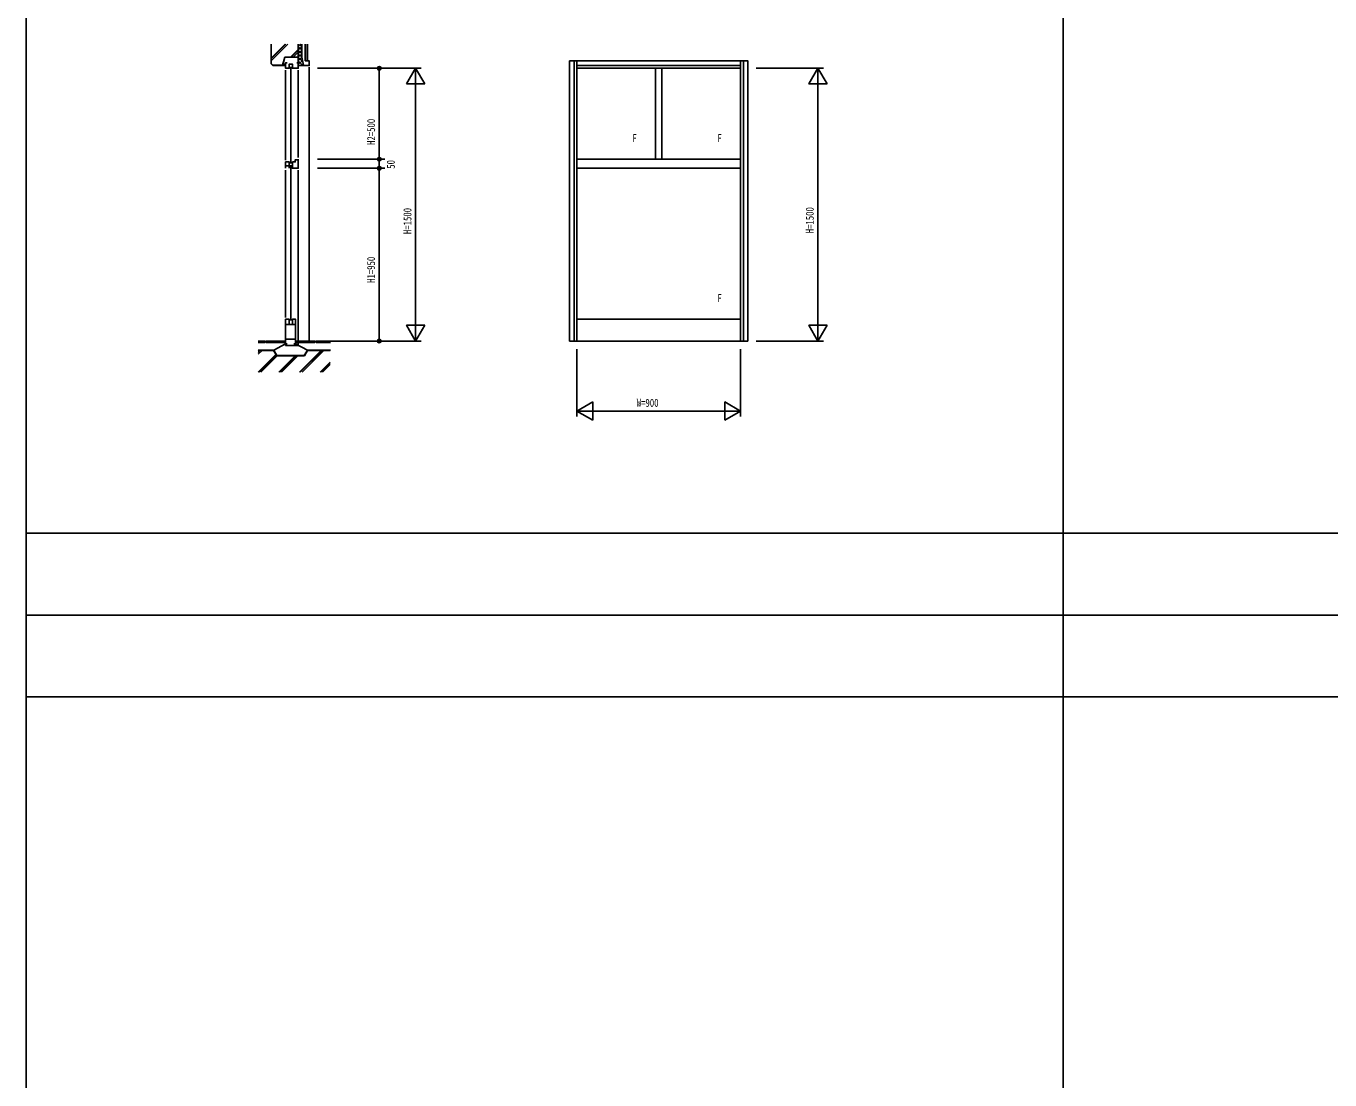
# Model space of a CAD drawing. Units: millimetres, scale not verified. Extents: x -14353 to 14341, y -10012 to 10000.
# Drawn here: x -14340 to -7173, y -6 to 5789 of the extents above; entities that cross this region are included whole.
import ezdxf
from ezdxf.enums import TextEntityAlignment as Align

# ---------------------------------------------------------------- set-up
doc = ezdxf.new("R2010")
doc.units = ezdxf.units.MM
doc.header["$LTSCALE"] = 50
for name, color, linetype in [('0-1_YKK_A1', 4, 'Continuous'), ('0-5_YKK_C1', 4, 'Continuous'), ('0-7_YKK_F1', 7, 'Continuous'), ('0-9_YKK_N1', 2, 'Continuous'), ('0-A_YKK_Z1', 7, 'Continuous')]:
    doc.layers.add(name, color=color, linetype=linetype)
doc.styles.add('ＭＳ ゴシック', font='')
doc.styles.get('ＭＳ ゴシック').set_extended_font_data('MS Gothic')

msp = doc.modelspace()

# ---------------------------------------------------------------- linework, layer by layer
at = {"layer": '0-1_YKK_A1'}
for p, q in [((-11352.5, 4056.75), (-11352.5, 5596.76)), ((-11327.5, 4056.75), (-11327.5, 5596.76)), ((-11312.5, 4056.75), (-11312.5, 5596.76)), ((-10412.5, 4056.75), (-10412.5, 5596.76)), ((-10397.5, 4056.75), (-10397.5, 5596.76)), ((-11312.5, 5571.76), (-10412.5, 5571.76)), ((-11312.5, 5556.76), (-10412.5, 5556.76)), ((-10880, 5056.75), (-10880, 5556.76)), ((-10845, 5056.75), (-10845, 5556.76)), ((-11312.5, 5056.75), (-10412.5, 5056.75)), ((-11312.5, 5006.75), (-10412.5, 5006.75)), ((-11312.5, 4176.75), (-10412.5, 4176.75)), ((-11352.5, 4056.75), (-10372.5, 4056.75))]:
    msp.add_line(p, q, dxfattribs=at)
msp.add_lwpolyline([(-10372.5, 4056.75), (-10372.5, 5596.76), (-11352.5, 5596.76)], dxfattribs=at)
at = {"layer": '0-5_YKK_C1'}
for p, q in [((-12914.02, 5051.75), (-12914.02, 5546.76)), ((-12885.02, 5564.76), (-12885.02, 5033.75)), ((-12844.02, 5546.76), (-12844.02, 5066.75)), ((-12784.02, 5561.76), (-12784.02, 4056.75)), ((-12876.02, 5020.75), (-12914.02, 5020.75)), ((-12914.02, 4186.75), (-12914.02, 4996.75)), ((-12885.02, 5014.75), (-12885.02, 4168.75)), ((-12844.02, 4996.75), (-12844.02, 4056.75)), ((-12914.02, 4041.75), (-12914.02, 4176.75)), ((-12914.02, 4148.25), (-12859.02, 4148.25)), ((-12914.02, 4056.75), (-12914.02, 4031.75)), ((-12914.02, 4041.75), (-12905.02, 4041.75)), ((-12914.02, 4031.75), (-12844.02, 4031.75)), ((-12859.02, 4066.75), (-12914, 4066.75)), ((-12844.02, 4056.75), (-12844.02, 4031.75))]:
    msp.add_line(p, q, dxfattribs=at)
for points in [[(-12804.02, 5596.76), (-12784.02, 5596.76), (-12784.02, 5571.76), (-12844.02, 5571.76)], [(-12853.02, 5586.76), (-12844.02, 5586.76), (-12844.02, 5556.76), (-12876.02, 5556.76), (-12876.02, 5579.76), (-12894.02, 5579.76), (-12894.02, 5556.76), (-12914.02, 5556.76), (-12914.02, 5586.76), (-12905.02, 5586.76)], [(-12914.02, 5006.75), (-12914.02, 5041.75), (-12894.02, 5041.75), (-12894.02, 5006.75)], [(-12876.02, 5041.75), (-12876.02, 5006.75), (-12844.02, 5006.75), (-12844.02, 5056.75)], [(-12844.02, 5053.75), (-12861.02, 5053.75), (-12861.02, 5041.75), (-12876.02, 5041.75)], [(-12914.02, 4176.75), (-12894.02, 4176.75), (-12894.02, 4148.25)], [(-12868.02, 4041.75), (-12859.02, 4041.75), (-12859.02, 4176.75), (-12876.02, 4176.75), (-12876.02, 4148.25)]]:
    msp.add_lwpolyline(points, dxfattribs=at)
at = {"layer": '0-7_YKK_F1'}
for p, q in [((-14340.5, -10000), (-14340.5, 10000)), ((-8640.5, -10000), (-8640.5, 9500)), ((-14340.5, 3000), (14159.5, 3000)), ((-14340.5, 2550), (14159.5, 2550)), ((-14340.5, 2100), (14159.5, 2100))]:
    msp.add_line(p, q, dxfattribs=at)
at = {"layer": '0-9_YKK_N1'}
for p, q in [((-12739.02, 5556.75), (-12169.02, 5556.75)), ((-12399.02, 5056.75), (-12399.02, 5556.75)), ((-12199.02, 5556.75), (-12249.02, 5470.15)), ((-12199.02, 5556.75), (-12199.02, 5456.75)), ((-12149.02, 5470.15), (-12199.02, 5556.75)), ((-12199.02, 4056.75), (-12199.02, 5555.75)), ((-10327.5, 5556.75), (-9957.5, 5556.75)), ((-9987.5, 4057.75), (-9987.5, 5555.75)), ((-12249.02, 5470.15), (-12149.02, 5470.15)), ((-12739.02, 5056.75), (-12369.02, 5056.75)), ((-12399.02, 5056.75), (-12399.02, 5006.75)), ((-12739.02, 5006.75), (-12369.02, 5006.75)), ((-12399.02, 4056.75), (-12399.02, 5006.75)), ((-12199.02, 4056.75), (-12199.02, 4156.75)), ((-12199.02, 4056.75), (-12149.02, 4143.36)), ((-9987.5, 4056.75), (-9987.5, 4156.75)), ((-9987.5, 4056.75), (-9937.5, 4143.36)), ((-12739.02, 4056.75), (-12169.02, 4056.75)), ((-10327.5, 4056.75), (-9957.5, 4056.75)), ((-11312.5, 4011.75), (-11312.5, 3641.75)), ((-10412.5, 4011.75), (-10412.5, 3641.75)), ((-11225.9, 3721.75), (-11312.5, 3671.75)), ((-11312.5, 3671.75), (-11212.5, 3671.75)), ((-11312.5, 3671.75), (-11225.9, 3621.75)), ((-11311.5, 3671.75), (-10413.5, 3671.75)), ((-11225.9, 3621.75), (-11225.9, 3721.75)), ((-10412.5, 3671.75), (-10512.5, 3671.75))]:
    msp.add_line(p, q, dxfattribs=at)
for points in [[(-9987.5, 5556.75), (-10037.5, 5470.15), (-9937.5, 5470.15)], [(-9937.5, 5470.15), (-9987.5, 5556.75), (-9987.5, 5456.75)], [(-12149.02, 4143.36), (-12249.02, 4143.36), (-12199.02, 4056.75)], [(-9937.5, 4143.36), (-10037.5, 4143.36), (-9987.5, 4056.75)]]:
    msp.add_lwpolyline(points, dxfattribs=at)
msp.add_lwpolyline([(-10499.1, 3621.75), (-10412.5, 3671.75), (-10499.1, 3721.75)], close=True, dxfattribs=at)
for centre, radius in [((-12399.02, 5556.75), 10), ((-12399.02, 5556.75), 10), ((-12399.02, 5556.75), 6.5), ((-12399.02, 5556.75), 6.5), ((-12399.02, 5056.75), 10), ((-12399.02, 5056.75), 10), ((-12399.02, 5056.75), 6.5), ((-12399.02, 5056.75), 6.5), ((-12399.02, 5006.75), 10), ((-12399.02, 5006.75), 10), ((-12399.02, 5006.75), 6.5), ((-12399.02, 5006.75), 6.5), ((-12399.02, 4056.75), 10), ((-12399.02, 4056.75), 10), ((-12399.02, 4056.75), 6.5), ((-12399.02, 4056.75), 6.5)]:
    msp.add_circle(centre, radius, dxfattribs=at)
at = {"layer": '0-A_YKK_Z1'}
for p, q in [((-12994.02, 5581.75), (-12994.02, 5688.29)), ((-12992.52, 5688.29), (-12992.52, 5582.38)), ((-12992.52, 5611.8), (-12916.03, 5688.29)), ((-12992.52, 5607.55), (-12911.78, 5688.29)), ((-12992.52, 5597.65), (-12901.88, 5688.29)), ((-12845.52, 5618.25), (-12845.52, 5688.29)), ((-12844.02, 5676.76), (-12832.26, 5688.52)), ((-12844.02, 5688.52), (-12844.02, 5616.76)), ((-12844.02, 5688.29), (-12844.02, 5616.75)), ((-12824.02, 5656.76), (-12844.02, 5676.76)), ((-12844.02, 5656.76), (-12824.02, 5676.76)), ((-12824.02, 5676.76), (-12835.78, 5688.52)), ((-12824.02, 5616.76), (-12824.02, 5688.52)), ((-12824.02, 5637.64), (-12824.02, 5678.17)), ((-12806.52, 5688.52), (-12806.52, 5596.76)), ((-12806.52, 5639.78), (-12806.52, 5676.03)), ((-12806.02, 5688.52), (-12806.02, 5597.26)), ((-12794.52, 5597.26), (-12794.52, 5688.52)), ((-12794.02, 5596.76), (-12794.02, 5688.52)), ((-12917.77, 5616.75), (-12929.02, 5571.75)), ((-12918.94, 5618.25), (-12845.52, 5618.25)), ((-12917.77, 5616.75), (-12844.02, 5616.75)), ((-12887.07, 5618.25), (-12845.52, 5659.8)), ((-12882.82, 5618.25), (-12845.52, 5655.56)), ((-12872.92, 5618.25), (-12845.52, 5645.66)), ((-12844.22, 5611.49), (-12844.02, 5611.49)), ((-12824.02, 5636.76), (-12844.02, 5656.76)), ((-12844.02, 5636.76), (-12824.02, 5656.76)), ((-12844.02, 5616.76), (-12824.02, 5636.76)), ((-12824.02, 5616.76), (-12844.02, 5636.76)), ((-12819.41, 5592.15), (-12844.02, 5616.76)), ((-12844.02, 5596.76), (-12824.02, 5616.76)), ((-12844.02, 5586.46), (-12844.02, 5616.76)), ((-12824.62, 5577.35), (-12844.02, 5596.76)), ((-12842.22, 5578.56), (-12820.86, 5599.91)), ((-12815.87, 5573.3), (-12824.02, 5616.76)), ((-12806.52, 5596.76), (-12794.02, 5596.76)), ((-12806.02, 5597.26), (-12794.52, 5597.26)), ((-12994.02, 5581.75), (-12984.02, 5571.75)), ((-12992.52, 5582.38), (-12983.4, 5573.25)), ((-12929.02, 5571.75), (-12984.02, 5571.75)), ((-12929.02, 5571.75), (-12928.57, 5572.2)), ((-12914.47, 5572.2), (-12928.57, 5572.2)), ((-12920.53, 5581.75), (-12928.51, 5573.77)), ((-12926.19, 5581.75), (-12926.63, 5581.32)), ((-12914.88, 5581.75), (-12924.43, 5572.2)), ((-12914.02, 5576.96), (-12918.77, 5572.2)), ((-12914.02, 5571.75), (-12914.47, 5572.2)), ((-12827.48, 5573.3), (-12824.68, 5576.09)), ((-12820.42, 5573.16), (-12823.64, 5576.37)), ((-12822.99, 5577.79), (-12822.68, 5578.1)), ((-12822.23, 5578.54), (-12822.22, 5578.56)), ((-12821.22, 5579.56), (-12817.71, 5583.07)), ((-13027.02, 4047.75), (-13065.33, 4047.75)), ((-13019.02, 4052.75), (-13027.02, 4052.75)), ((-12913.72, 4041.75), (-12978.95, 4006.64)), ((-12919.02, 4056.75), (-12918.72, 4056.45)), ((-12919.02, 4056.55), (-12918.92, 4056.65)), ((-12919.02, 4050.9), (-12914.02, 4055.9)), ((-12918.72, 4056.45), (-12914.02, 4056.45)), ((-12917.5, 4046.75), (-12914.02, 4050.24)), ((-12854.32, 4056.45), (-12859.02, 4056.45)), ((-12855.63, 4056.45), (-12859.02, 4053.07)), ((-12854.02, 4052.41), (-12859.02, 4047.41)), ((-12859.02, 4042.05), (-12794.02, 4006.75)), ((-12854.02, 4056.75), (-12854.32, 4056.45)), ((-12854.02, 4056.55), (-12854.12, 4056.65)), ((-12754.02, 4052.75), (-12746.02, 4052.75)), ((-12746.02, 4047.75), (-12667.62, 4047.75)), ((-13063.83, 4006.75), (-12979.02, 4006.75)), ((-13063.83, 3998.6), (-13057.17, 4005.25)), ((-13063.83, 3994.35), (-13052.93, 4005.25)), ((-13063.83, 3984.45), (-13043.03, 4005.25)), ((-13063.83, 4005.25), (-12979.88, 4005.25)), ((-13063.83, 3885.46), (-12966.76, 3982.53)), ((-13059.59, 3885.46), (-12965.21, 3979.84)), ((-13049.69, 3885.46), (-12959.9, 3975.25)), ((-12979.88, 4005.25), (-12962.56, 3975.25)), ((-12979.02, 4006.75), (-12961.7, 3976.75)), ((-12962.56, 3975.25), (-12810.47, 3975.25)), ((-12961.7, 3976.75), (-12811.34, 3976.75)), ((-12950.7, 3885.46), (-12860.9, 3975.25)), ((-12946.45, 3885.46), (-12856.66, 3975.25)), ((-12936.55, 3885.46), (-12846.76, 3975.25)), ((-12837.56, 3885.46), (-12717.76, 4005.25)), ((-12833.32, 3885.46), (-12713.52, 4005.25)), ((-12823.42, 3885.46), (-12703.62, 4005.25)), ((-12811.34, 3976.75), (-12794.02, 4006.75)), ((-12810.47, 3975.25), (-12793.15, 4005.25)), ((-12794.02, 4006.75), (-12667.62, 4006.75)), ((-12793.15, 4005.25), (-12669.12, 4005.25)), ((-12724.42, 3885.46), (-12668.82, 3941.06)), ((-12720.18, 3885.46), (-12668.8, 3936.84)), ((-12710.28, 3885.46), (-12668.76, 3926.98))]:
    msp.add_line(p, q, dxfattribs=at)
for points in [[(-12983.4, 5573.25), (-12930.19, 5573.25), (-12918.94, 5618.25)], [(-13065.33, 4056.75), (-13027.02, 4056.75), (-13027.02, 4047.75)], [(-12667.62, 4056.75), (-12746.02, 4056.75), (-12746.02, 4047.75)]]:
    msp.add_lwpolyline(points, dxfattribs=at)
for points in [[(-12919.02, 4047.75), (-13019.02, 4047.75), (-13019.02, 4056.75), (-12919.02, 4056.75)], [(-12854.02, 4047.75), (-12754.02, 4047.75), (-12754.02, 4056.75), (-12854.02, 4056.75)]]:
    msp.add_lwpolyline(points, close=True, dxfattribs=at)

# ---------------------------------------------------------------- texts
at = {"layer": '0-1_YKK_A1', "style": 'ＭＳ ゴシック', "width": 0.8}
for p in [(-11007.84, 5137.29), (-10540.34, 5137.29), (-10540.34, 4257.29)]:
    msp.add_text('F', height=43.99, dxfattribs=at).set_placement(p, align=Align.BOTTOM_LEFT)
at = {"layer": '0-9_YKK_N1', "style": 'ＭＳ ゴシック', "width": 0.8}
for s, p in [('H2=500', (-12409.02, 5135.16)), ('50', (-12300.6, 5004.05)), ('H=1500', (-12209.02, 4644.84)), ('H=1500', (-9997.5, 4649.36)), ('H1=950', (-12409.02, 4376.58))]:
    msp.add_text(s, height=43.99, rotation=90, dxfattribs=at).set_placement(p, align=Align.BOTTOM_LEFT)
msp.add_text('W=900', height=43.99, dxfattribs=at).set_placement((-10983.72, 3681.75), align=Align.BOTTOM_LEFT)

doc.saveas('drawing.dxf')
